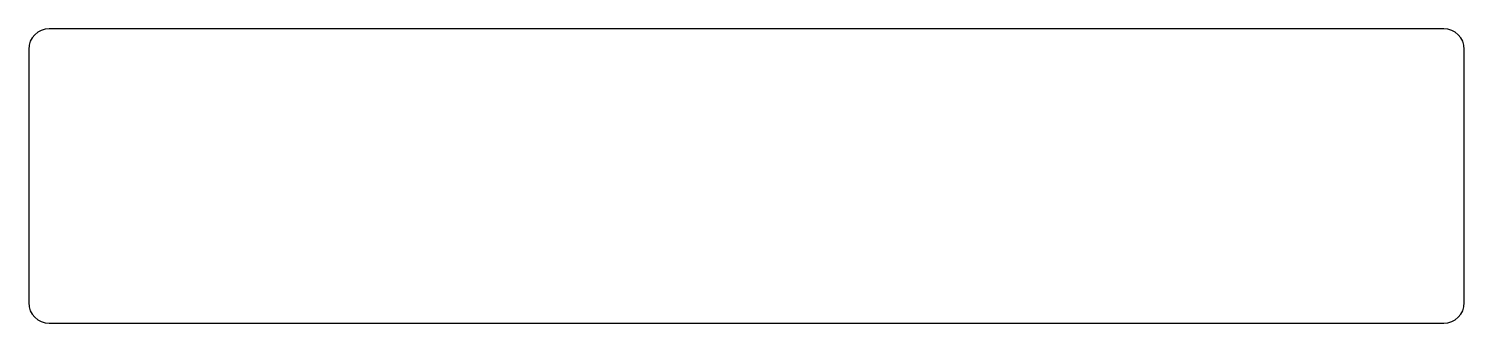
# Model space of a CAD drawing. Header units: millimetres. Extents: x -122 to 122, y -25 to 25.
import ezdxf

# ---------------------------------------------------------------- set-up
doc = ezdxf.new("R2010")
doc.units = ezdxf.units.MM

msp = doc.modelspace()

# ---------------------------------------------------------------- linework, layer by layer
at = {"color": 7, "linetype": 'Continuous', "lineweight": 25}
for p, q in [((118.375, 25), (-118.375, 25)), ((-121.875, 21.5), (-121.875, -21.5)), ((121.875, -21.5), (121.875, 21.5)), ((-118.375, -25), (118.375, -25))]:
    msp.add_line(p, q, dxfattribs=at)
for centre, start, end in [((-118.375, 21.5), 90, 180), ((118.375, 21.5), 0, 90), ((-118.375, -21.5), 180, 270), ((118.375, -21.5), 270, 0)]:
    msp.add_arc(centre, 3.5, start, end, dxfattribs=at)

doc.saveas('drawing.dxf')
